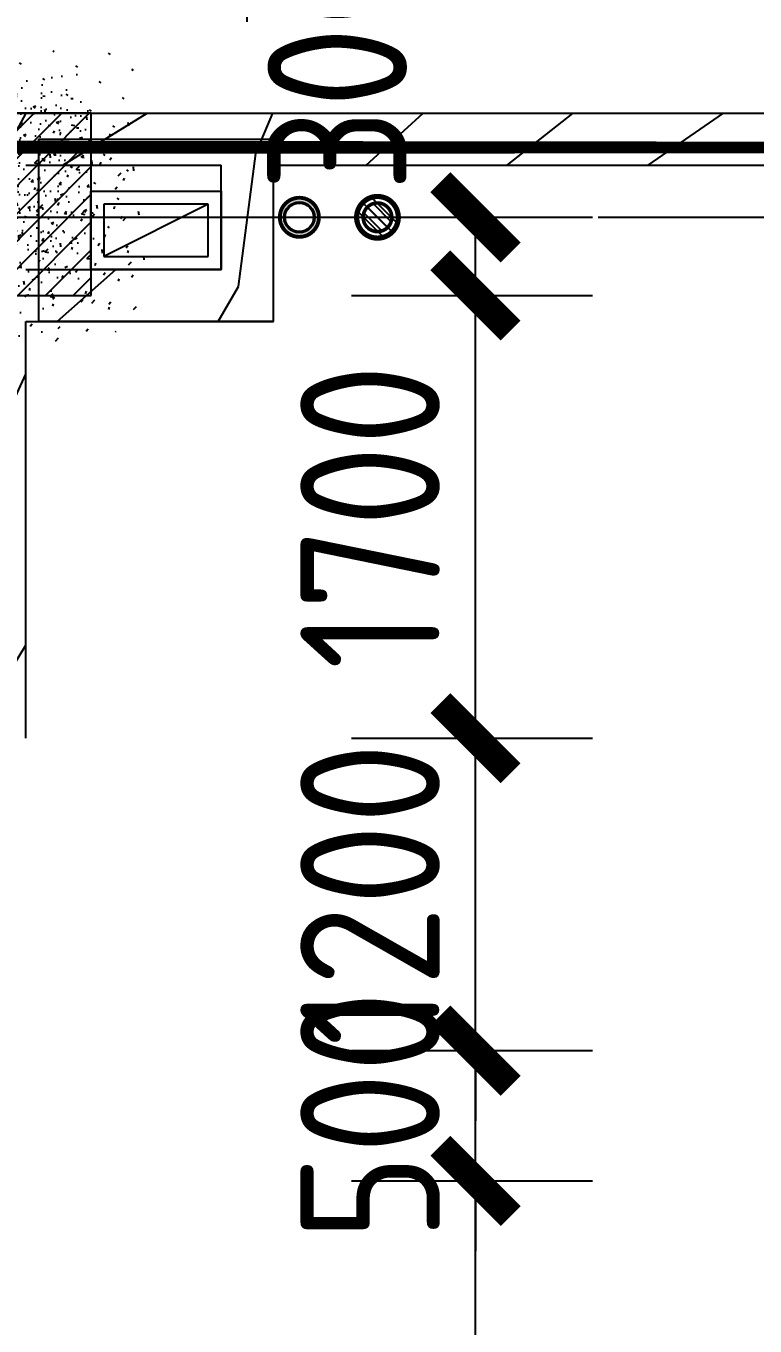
# Model space of a CAD drawing. Header units: inches. Extents: x 0 to 1813292486, y 0 to 3473589894.
# Drawn here: x 600607586 to 600610386, y 3473208161 to 3473213153 of the extents above; entities that cross this region are included whole.
import ezdxf
from ezdxf.enums import TextEntityAlignment as Align
from ezdxf.xclip import XClip

# ---------------------------------------------------------------- set-up
doc = ezdxf.new("R2010")
doc.units = ezdxf.units.IN
doc.header["$LTSCALE"] = 1000
doc.header["$MEASUREMENT"] = 0
doc.header["$XCLIPFRAME"] = 2
for name, pattern in [('AX-MALL-GIRD-200$0$DOTE', [2.4200000000000004, 2, -0.2, 0.02, -0.2]), ('AX-MALL-WALL-P02-QT$0$DOTE', [2.4200000000000004, 2, -0.2, 0.02, -0.2]), ('PX-MALL-P02-LG$0$CONTINOUS', [0])]:
    doc.linetypes.add(name, pattern=pattern)
for name, color, linetype in [('A-Anno-Note', 241, 'Continuous'), ('AX-MALL-DIM-P02$0$A-Anno-Dims', 3, 'Continuous'), ('AX-MALL-DIM-P02$0$A-Detl-Thin', 131, 'Continuous'), ('AX-MALL-GIRD-200$0$A-Grid', 222, 'AX-MALL-GIRD-200$0$DOTE'), ('AX-MALL-P02-200$0$A-Anno-Note', 241, 'Continuous'), ('AX-MALL-WALL-P02$0$A-Anno-Note', 241, 'Continuous'), ('AX-MALL-WALL-P02-QT$0$_T_S__T_ELEV_A-STRS', 7, 'Continuous'), ('AX-MALL-WALL-P02-QT$0$A-Detl-Patt', 8, 'Continuous'), ('AX-MALL-WALL-P02-QT$0$A-Detl-Thin', 131, 'Continuous'), ('AX-MALL-WALL-P02-QT$0$A-Wall', 2, 'Continuous'), ('AX-MALL-WALL-P02-QT$0$A-Wall-Patt', 13, 'Continuous'), ('AX-MALL-WALL-P02-QT$0$A-Wind', 4, 'Continuous'), ('AX-MALL-ZTKD-P02$0$A-Anno-Note', 241, 'Continuous'), ('MX-MALL-P02-LG$0$M-VT-DUCT-FLG', 40, 'Continuous'), ('MX-MALL-P02-LG$0$M-VT-DUCT-KED', 170, 'Continuous'), ('MX-MALL-P02-LG$0$M-VT-DUCT-SAD', 90, 'Continuous'), ('PX-MALL-P02-LG$0$P-Drain-Fldr', 4, 'Continuous'), ('PX-MALL-P02-LG$0$P-Drain-Fldr-ARCH', 161, 'Continuous'), ('PX-MALL-P02-LG$0$P-Drain-Fldr-W100', 4, 'Continuous'), ('PX-MALL-P02-LG$0$P-Drain-Fldr-W50', 4, 'Continuous'), ('PX-MALL-P02-LG$0$P-Pipe-Risr', 7, 'Continuous'), ('PX-MALL-P02-LG$0$P-Pipe-Risr-Arch', 6, 'Continuous'), ('PX-MALL-P02-LG$0$P-Pipe-Risr-W100', 6, 'Continuous'), ('PX-MALL-P02-LG$0$P-Pipe-Risr-W50', 6, 'Continuous'), ('PX-MALL-P02-LG$0$P-Sewr-Pipe', 123, 'PX-MALL-P02-LG$0$CONTINOUS'), ('SX-MALL-WALL-L-1F~2F$0$S-COLU', 30, 'Continuous'), ('SX-MALL-WALL-L-1F~2F$0$S-PATT-WALL', 83, 'Continuous')]:
    doc.layers.add(name, color=color, linetype=linetype)
doc.layers.add('MX-MALL-P02-LG$0$M-AUX-TO-ARCH', color=1, linetype='Continuous', plot=False)
doc.styles.add('AX-MALL-DIM-P02$0$_TCH_DIM_T3', font='gbenor.shx')
doc.styles.add('PX-MALL-P02-LG$0$jzfz', font='gbenor.shx', dxfattribs={"bigfont": 'gbcbig.shx'})
doc.dimstyles.new('AX-MALL-DIM-P02$0$_TCH_ARCH&&180', dxfattribs={"dimtxt": 535.5, "dimasz": 270, "dimexe": 450, "dimexo": 450, "dimgap": 137.25, "dimtad": 1, "dimdec": 0, "dimzin": 0, "dimdsep": 46, "dimtxsty": 'AX-MALL-DIM-P02$0$_TCH_DIM_T3', "dimblk": 'AX-MALL-DIM-P02$0$_ArchTick', "dimcen": 0.09, "dimclrt": 7, "dimazin": 2, "dimtfac": 1, "dimtdec": 0, "dimtix": 1, "dimtmove": 2, "dimatfit": 3, "dimfxl": 500, "dimtolj": 1, "dimtzin": 0, "dimarcsym": 0})
pattern_1 = [(45, (0, 359.0227), (-353.55353201463, 353.55353201463), [])]

# ---------------------------------------------------------------- blocks, each defined once
blk = doc.blocks.new('AX-MALL-GIRD-200')
at = {"layer": 'AX-MALL-GIRD-200$0$A-Grid'}
blk.add_line((600218521.0220362, 3473133579.090285), (600576417.0261351, 3473000252.327003), dxfattribs=at)
blk = doc.blocks.new('AX-MALL-WALL-P02-QT$0$tj')
at = {"layer": 'AX-MALL-WALL-P02-QT$0$A-Detl-Patt'}
h = blk.add_hatch(dxfattribs=at)
h.set_pattern_fill('STEEL', color=256, scale=100.0000000000001, angle=50.43183869082386)
h.set_pattern_definition([(75.00000000004839, (-14278.19445574284, 156289.8254051208), (-153.3407249234246, 41.08752340989569), []), (75.00000000004839, (-14317.88195610046, 156358.5661673546), (-153.3407249234246, 41.08752340989569), [])])
edge = h.paths.add_edge_path()
edge.add_line((88101.273016572, 47666.64152574539), (87883.93542659283, 47459.84604215622))
edge.add_line((87883.93542659283, 47459.84604215622), (91571.54751467705, 43584.64122533798))
edge.add_arc((262949.389629302, 558937.705083496), 543101.4133620498, 251.6057364187558, 260.0288666978238)
edge.add_arc((172180.8466627672, -2862.146247219684), 27099.9982179492, 64.7128659603706, 96.9316049602786, ccw=False)
edge.add_arc((262948.9730309481, 558936.3205539446), 543099.9677998082, 261.6155114784545, 271.7251478115656)
edge.add_line((279298.9759148359, 16082.51663446426), (279298.9759315252, 16382.65274763107))
edge.add_arc((262948.9742454757, 558936.3204835369), 542799.9676941936, 261.62020364125146, 271.7261014454634, ccw=False)
edge.add_arc((172180.8456921196, -2862.14609140989), 27400.00151046549, 64.80631838577902, 96.83815911678944)
edge.add_arc((262949.394896181, 558937.7037490648), 542801.4137571028, 251.6136389015772, 260.02417327084333, ccw=False)
edge.add_line((91737.26096642017, 43845.69257831573), (88101.273016572, 47666.64152574539))
blk = doc.blocks.new('SX-MALL-WALL-L-1F~2F')
at = {"layer": 'SX-MALL-WALL-L-1F~2F$0$S-PATT-WALL'}
h = blk.add_hatch(dxfattribs=at)
h.set_pattern_fill('钢筋混凝土', color=256, scale=15, pattern_type=2)
h.set_pattern_definition([(24.56816131876918, (600332865.9705791, 3473133934.444394), (-31.18316060756021, 68.21004687377882), []), (29.56816131876925, (600332865.9705791, 3473133934.444394), (97.53445422577846, -46.37920049590846), [11.25, -123.75]), (334.5681613187692, (600332865.9705791, 3473133934.444394), (19.88439775835759, 112.9961142864107), [9, -99]), (80.01956131876923, (600332874.0984503, 3473133930.579461), (117.4189029535321, 66.61682170576017), [9.5610285, -105.1713168]), (25.75236131876919, (600332876.4433641, 3473133962.557038), (141.3476152674957, -79.15081590010527), [16.8749999999995, -185.624999999996]), (76.20376131876925, (600332888.2223278, 3473133955.961129), (182.3878362713222, 87.98253900728311), [14.3415432, -157.75695]), (330.7523613187692, (600332876.4433641, 3473133962.557038), (182.387767611897, 87.98268144025062), [13.49999999999975, -148.499999999996]), (0.5681613187692669, (600332887.8814901, 3473133950.292484), (62.82047321120105, -87.84980446922418), [11.25, -123.75]), (305.5681613187692, (600332887.8814901, 3473133950.292484), (72.17288940056439, 89.18848105901375), [9, -99]), (51.01956131876926, (600332893.1165248, 3473133942.971664), (134.9933625470349, 1.33857134020591), [9.5610285, -105.1713168]), (17.06816131876921, (600332865.9705791, 3473133934.444394), (19.14085714793764, 46.15589493924091), [0.75, -97.8, 0.75, -100.5, 0.75, -99.375]), (347.0681613187692, (600332865.9705791, 3473133934.444394), (57.63084699394109, 41.66442757030211), [0.75, -57.3, 0.75, -95.55, 0.75, -37.875]), (307.0681613187692, (600332834.6249807, 3473133946.121549), (73.85474001336534, -31.12342331039777), [0.75, -37.5, 0.75, -117, 0.75, -155.25]), (297.0681613187692, (600332820.5686585, 3473133951.357941), (87.2164167648191, -16.46683781742514), [0.75, -48.75, 0.75, -77.69999999999999, 0.75, -110.25])])
h.paths.add_polyline_path([(600409349.6986331, 3473062169.668117), (600409594.0636151, 3473062825.62982), (600408938.1019123, 3473063069.994802), (600408693.7369301, 3473062414.033099)])
at = {"layer": 'SX-MALL-WALL-L-1F~2F$0$S-COLU'}
blk.add_lwpolyline([(600409349.6986331, 3473062169.668117), (600409594.0636151, 3473062825.62982), (600408938.1019123, 3473063069.994802), (600408693.7369301, 3473062414.033099)], close=True, dxfattribs=at)
blk = doc.blocks.new('SX-MALL-WALL-L-2F~3F')
ref = blk.add_blockref('SX-MALL-WALL-L-1F~2F', (0, 0))
XClip(ref).set_block_clipping_path([(600349769.7341375, 3473074679.418533), (600357001.7302529, 3473071985.287766), (600356499.8725733, 3473070638.124951), (600359302.5086629, 3473069594.060767), (600362345.1765132, 3473077761.653201), (600381551.4312518, 3473070606.759726), (600391553.7259278, 3473066880.611454), (600387749.827644, 3473056669.608357), (600391632.1759799, 3473055223.319679), (600395635.5522461, 3473065969.791956), (600406982.2408491, 3473061742.817497), (600403058.8006672, 3473051210.921831), (600412723.2437257, 3473047610.6332), (600445093.3740637, 3473134503.466942), (600393055.2444371, 3473153889.197227), (600387463.4997383, 3473138878.984498), (600380158.3525343, 3473141600.366193), (600382830.751978, 3473148774.027779), (600388210.8522022, 3473146769.782572), (600390696.2253517, 3473153441.399696), (600277474.697425, 3473195619.741203), (600273446.9822528, 3473184807.934726), (600257129.111771, 3473190886.82031), (600241575.9633431, 3473149136.690594), (600258197.8999482, 3473142944.531458), (600255239.7303221, 3473135003.762026), (600263182.3271956, 3473132044.911624), (600260741.6763649, 3473125493.34496), (600269350.4970673, 3473122286.306632), (600271511.1407766, 3473128086.235537), (600286270.1853781, 3473122588.058336), (600284109.5416689, 3473116788.129431), (600282580.7823727, 3473112684.400902), (600291840.7574171, 3473109234.788475), (600290827.7957876, 3473106515.642598), (600293360.405141, 3473105572.171298), (600294731.2544166, 3473109252.0137), (600323175.4764534, 3473098655.706329), (600321336.3302773, 3473093718.790065), (600344750.773286, 3473084996.222976), (600341987.4689643, 3473077578.540671), (600344583.6790427, 3473076611.376234), (600346015.5062013, 3473080454.904757), (600351201.5612961, 3473078522.947055)])
blk = doc.blocks.new('SX-MALL-WALL-2F~3F')
blk.add_blockref('SX-MALL-WALL-L-2F~3F', (0, 0))
blk = doc.blocks.new('MX-MALL-P02-LG$0$YHJJ-P02')
at = {"layer": 'MX-MALL-P02-LG$0$M-AUX-TO-ARCH'}
for points in [[(14890.29089045525, -63399.99912261963), (14890.29088878632, -64099.99912548065), (13990.29088807106, -64099.99912405014), (13990.29089009762, -63399.99912452698)], [(14690.29088926315, -63599.99912643433), (14690.29088890553, -63899.99912214279), (14190.29088914394, -63899.99912214279), (14190.29088962078, -63599.9991235733)]]:
    blk.add_lwpolyline(points, close=True, dxfattribs=at)
at = {"layer": 'MX-MALL-P02-LG$0$M-VT-DUCT-FLG'}
blk.add_line((14640.29088999503, -63649.99912503706), (14240.29088996179, -63849.99912497056), dxfattribs=at)
at = {"layer": 'MX-MALL-P02-LG$0$M-VT-DUCT-KED'}
for p, q in [((14640.29088999503, -63649.99912503706), (14240.29088999503, -63649.99912497056)), ((14240.29088999503, -63649.99912497056), (14240.29088996179, -63849.99912497056)), ((14640.29088996179, -63849.99912503706), (14640.29088999503, -63649.99912503706)), ((14240.29088996179, -63849.99912497056), (14640.29088996179, -63849.99912503706))]:
    blk.add_line(p, q, dxfattribs=at)
blk = doc.blocks.new('MX-MALL-P02-LG')
at = {"layer": 'MX-MALL-P02-LG$0$M-VT-DUCT-SAD', "rotation": 339.5681613187875}
blk.add_blockref('MX-MALL-P02-LG$0$YHJJ-P02', (600418393.5374048, 3473127097.242905), dxfattribs=at)
blk = doc.blocks.new('AX-MALL-WALL-P02-QT')
at = {"layer": 'AX-MALL-WALL-P02-QT$0$A-Wall-Patt'}
h = blk.add_hatch(dxfattribs=at)
h.set_pattern_fill('普通砖', color=256, scale=200, style=0)
h.set_pattern_definition(pattern_1)
h.paths.add_polyline_path([(600409219.5370502, 3473062822.867228), (600409289.9730096, 3473062725.485402), (600409992.7891195, 3473062463.665778), (600410109.7707897, 3473062491.229038), (600410156.3165007, 3473062616.174124), (600409266.082761, 3473062947.812314)])
h = blk.add_hatch(dxfattribs=at)
h.set_pattern_fill('普通砖', color=256, scale=200, style=0)
h.set_pattern_definition(pattern_1)
h.paths.add_polyline_path([(600410109.7707897, 3473062491.229038), (600410180.206749, 3473062393.847211), (600413038.3255968, 3473061329.114074), (600413155.3072668, 3473061356.677334), (600413201.8529776, 3473061481.62242), (600410156.3165007, 3473062616.174124)])
h = blk.add_hatch(dxfattribs=at)
h.set_pattern_fill('普通砖', color=256, scale=200, style=0)
h.set_pattern_definition(pattern_1)
h.paths.add_polyline_path([(600409853.1519866, 3473062088.830518), (600409970.7510498, 3473061831.594323), (600410180.206749, 3473062393.847211), (600410109.7707897, 3473062491.229038), (600409992.7891195, 3473062463.665778)])
h = blk.add_hatch(dxfattribs=at)
h.set_pattern_fill('普通砖', color=256, scale=200, style=0)
h.set_pattern_definition(pattern_1)
h.paths.add_polyline_path([(600408397.0236939, 3473060710.43719), (600408521.9687802, 3473060663.891479), (600409080.5173106, 3473062163.232513), (600409052.9540507, 3473062280.214184), (600408928.0089643, 3473062326.759894), (600408369.4604338, 3473060827.41886)])
h = blk.add_hatch(dxfattribs=at)
h.set_pattern_fill('普通砖', color=256, scale=200, style=0)
h.set_pattern_definition(pattern_1)
h.paths.add_polyline_path([(600409052.9540505, 3473062280.214184), (600409080.5173106, 3473062163.232513), (600409970.7510498, 3473061831.594323), (600409853.1519866, 3473062088.830518), (600409150.3358768, 3473062350.650143)])
at = {"layer": 'AX-MALL-WALL-P02-QT$0$_T_S__T_ELEV_A-STRS', "linetype": 'AX-MALL-WALL-P02-QT$0$DOTE', "const_width": 150}
blk.add_lwpolyline([(600342323.0797966, 3473087779.331682), (600442122.9674294, 3473050600.945104), (600441808.7838843, 3473049757.565782), (600449492.9066867, 3473046895.004558), (600449807.0902339, 3473047738.383887), (600449807.0902337, 3473047738.383885), (600451657.2822405, 3473052704.951061), (600496637.5132873, 3473035948.495144)], dxfattribs=at)
at = {"layer": 'AX-MALL-WALL-P02-QT$0$A-Wall'}
for p, q in [((600409266.082761, 3473062947.812314), (600410156.3165007, 3473062616.174124)), ((600409289.9730096, 3473062725.485402), (600409992.7891195, 3473062463.665778)), ((600410156.3165007, 3473062616.174124), (600413201.8529776, 3473061481.62242)), ((600409853.1519866, 3473062088.830518), (600409992.7891195, 3473062463.665778)), ((600409970.7510498, 3473061831.594323), (600410180.206749, 3473062393.847211)), ((600410180.206749, 3473062393.847211), (600413038.3255968, 3473061329.114074)), ((600409150.3358768, 3473062350.650143), (600409853.1519866, 3473062088.830518)), ((600408521.9687802, 3473060663.891479), (600409080.5173106, 3473062163.232513)), ((600409080.5173106, 3473062163.232513), (600409970.7510498, 3473061831.594323))]:
    blk.add_line(p, q, dxfattribs=at)
at = {"layer": 'AX-MALL-WALL-P02-QT$0$A-Detl-Thin'}
for name in ['MX-MALL-P02-LG', 'SX-MALL-WALL-2F~3F']:
    blk.add_blockref(name, (0, 0), dxfattribs=at)
at = {"layer": 'AX-MALL-WALL-P02-QT$0$A-Detl-Thin', "rotation": 339.5681613091762}
blk.add_blockref('AX-MALL-WALL-P02-QT$0$tj', (600144118.6961328, 3473128496.287411), dxfattribs=at)
at = {"layer": 'AX-MALL-WALL-P02-QT$0$A-Wind'}
blk.add_blockref('AX-MALL-GIRD-200', (0, 0), dxfattribs=at)
blk = doc.blocks.new('AX-MALL-WALL-P02')
at = {"layer": 'AX-MALL-WALL-P02$0$A-Anno-Note'}
blk.add_blockref('AX-MALL-WALL-P02-QT', (0, 0), dxfattribs=at)
blk = doc.blocks.new('PX-MALL-P02-LG$0$P-Risr')
at = {"layer": 'PX-MALL-P02-LG$0$P-Pipe-Risr-W50'}
h = blk.add_hatch(color=0, dxfattribs=at)
edge = h.paths.add_edge_path()
edge.add_ellipse((0, 0), major_axis=(47.05795628796547, 47.05795628796547), ratio=0.9999999999999695, start_angle=225.0000000000009, end_angle=405.0000000000009, ccw=False)
edge.add_ellipse((0, 0), major_axis=(47.05795628796764, 47.05795628796764), ratio=0.9999999999998785, start_angle=133.9675974886221, end_angle=225.0000000000035, ccw=False)
edge.add_line((-66.53919663240958, 1.199087783927098), (-54.4367953546693, 1.199087783927098))
edge.add_ellipse((0, 0), major_axis=(-38.50196423560672, 38.50196423560672), ratio=0.9999999999999859, start_angle=43.73814098242129, end_angle=134.9999999999996)
edge.add_ellipse((0, 0), major_axis=(38.50196423561096, 38.50196423561096), ratio=0.9999999999998216, start_angle=225.0000000000051, end_angle=405.0000000000051)
edge.add_ellipse((0, 0), major_axis=(38.50196423560679, 38.50196423560679), ratio=0.9999999999999831, start_angle=45.00000000000048, end_angle=133.7381409824204)
edge.add_line((-54.43679535467527, 1.199087783927098), (-66.53919663241555, 1.199087783927098))
edge.add_ellipse((0, 0), major_axis=(-47.05795628796762, 47.05795628796762), ratio=0.9999999999998742, start_angle=-45.00000000000358, end_angle=43.967597488629224, ccw=False)
at = {"layer": 'PX-MALL-P02-LG$0$P-Pipe-Risr-Arch', "ltscale": 0.7}
blk.add_circle((0, 0), 59.29000000000001, dxfattribs=at)
at = {"layer": 'PX-MALL-P02-LG$0$P-Pipe-Risr-W100', "color": 0, "const_width": 15}
blk.add_lwpolyline([(-75, 0, 1), (75, 0, 1)], format="xyb", close=True, dxfattribs=at)
at = {"layer": 'PX-MALL-P02-LG$0$P-Pipe-Risr-W50'}
blk.add_circle((0, 0), 54.45000000000001, dxfattribs=at)
at = {"layer": 'PX-MALL-P02-LG$0$P-Pipe-Risr', "style": 'PX-MALL-P02-LG$0$jzfz', "width": 0.6, "flags": 1}
for tag, p in [('SYS-MARK', (0.3310501334344735, -45.65933377496549)), ('RANGE', (0.3337570973526454, -45.67887874227017))]:
    blk.add_attdef(tag, text='', height=0.015625, dxfattribs=at).set_placement(p, align=Align.MIDDLE)
blk = doc.blocks.new('PX-MALL-P02-LG$0$A$C5A9C1854')
at = {"layer": 'PX-MALL-P02-LG$0$P-Drain-Fldr-W50', "ltscale": 0.7}
for p, q in [((52.36634142632829, -16.81565596791916), (-16.81565596786095, 52.36634142627008)), ((16.81565596797736, -52.36634142627008), (-52.36634142621187, 16.81565596791916)), ((38.89087296527578, -38.89087296521757), (-38.89087296527578, 38.89087296521757))]:
    blk.add_line(p, q, dxfattribs=at)
at = {"layer": 'PX-MALL-P02-LG$0$P-Drain-Fldr-W50', "ltscale": 0.7, "const_width": 13.75}
blk.add_lwpolyline([(-54.99999999994179, 0, 1), (55.00000000005821, 0, 1)], format="xyb", close=True, dxfattribs=at)
blk = doc.blocks.new('PX-MALL-P02-LG$0$A$C7D2520B3')
at = {"layer": 'PX-MALL-P02-LG$0$P-Drain-Fldr', "ltscale": 0.7}
for p, q in [((58.33630944791366, -58.33630944788456), (-58.33630944791366, 58.33630944788456)), ((78.54951213949244, -25.22348395187873), (-25.22348395179142, 78.54951213940512)), ((25.22348395196605, -78.54951213940512), (-78.54951213931781, 25.22348395187873))]:
    blk.add_line(p, q, dxfattribs=at)
at = {"layer": 'PX-MALL-P02-LG$0$P-Drain-Fldr', "ltscale": 0.7, "const_width": 20}
blk.add_lwpolyline([(5.820766091346741e-11, -80, 1), (5.820766091346741e-11, 80, 1)], format="xyb", close=True, dxfattribs=at)
blk = doc.blocks.new('PX-MALL-P02-LG$0$A$C2257314B')
at = {"layer": 'PX-MALL-P02-LG$0$P-Drain-Fldr-ARCH', "ltscale": 0.7}
for p, q in [((52.36634142632829, -16.81565596791916), (-16.81565596786095, 52.36634142627008)), ((16.81565596797736, -52.36634142627008), (-52.36634142621187, 16.81565596791916)), ((38.89087296527578, -38.89087296521757), (-38.89087296527578, 38.89087296521757))]:
    blk.add_line(p, q, dxfattribs=at)
for start, end in [(0, 180), (180, 0)]:
    blk.add_arc((5.820766091346741e-11, -1.77635683940025e-15), 55, start, end, dxfattribs=at)
blk = doc.blocks.new('PX-MALL-P02-LG$0$P-Drain-Fldr')
blk.add_blockref('PX-MALL-P02-LG$0$A$C2257314B', (0, 0))
at = {"layer": 'PX-MALL-P02-LG$0$P-Drain-Fldr-W100'}
blk.add_blockref('PX-MALL-P02-LG$0$A$C7D2520B3', (0, 0), dxfattribs=at)
at = {"layer": 'PX-MALL-P02-LG$0$P-Drain-Fldr-W50'}
blk.add_blockref('PX-MALL-P02-LG$0$A$C5A9C1854', (0, 0), dxfattribs=at)
blk = doc.blocks.new('PX-MALL-P02-LG')
at = {"layer": 'PX-MALL-P02-LG$0$P-Drain-Fldr', "rotation": 339.5681606001273}
blk.add_blockref('PX-MALL-P02-LG$0$P-Drain-Fldr', (600410485.2233919, 3473062066.792318), dxfattribs=at)
at = {"layer": 'PX-MALL-P02-LG$0$P-Sewr-Pipe', "ltscale": 0.7, "rotation": 249.5681606001271}
blk.add_blockref('PX-MALL-P02-LG$0$P-Risr', (600410204.0969948, 3473062171.520295), dxfattribs=at)
blk = doc.blocks.new('AX-MALL-ZTKD-P02')
at = {"layer": 'AX-MALL-ZTKD-P02$0$A-Anno-Note'}
blk.add_blockref('AX-MALL-GIRD-200', (0, 0), dxfattribs=at)
blk = doc.blocks.new('AX-MALL-DIM-P02$0$_ArchTick')
at = {"color": 0, "linetype": 'ByBlock', "const_width": 0.4}
blk.add_lwpolyline([(-0.5, -0.5), (0.5, 0.5)], dxfattribs=at)
blk = doc.blocks.new('*D773')
at = {"layer": 'AX-MALL-DIM-P02$0$A-Anno-Dims', "color": 0, "lineweight": -2, "transparency": 16777216}
for p, q in [((600406483.2919979, 3473064357.980949), (600406755.3684468, 3473065088.329992)), ((600406598.2766728, 3473064666.640326), (600409503.3865024, 3473063584.401671)), ((600409388.4018275, 3473063275.742294), (600409660.4782764, 3473064006.091337))]:
    blk.add_line(p, q, dxfattribs=at)
at = {"layer": 'AX-MALL-DIM-P02$0$A-Anno-Dims', "color": 0, "lineweight": -2, "transparency": 16777216, "xscale": 270, "yscale": 270, "zscale": 270}
for p, rotation in [((600406598.2766728, 3473064666.640326), 159.568161329175), ((600409503.3865024, 3473063584.401671), 339.568161329175)]:
    blk.add_blockref('AX-MALL-DIM-P02$0$_ArchTick', p, dxfattribs=dict(at, rotation=rotation))
at = {"layer": 'AX-MALL-DIM-P02$0$A-Anno-Dims', "color": 7, "transparency": 16777216, "insert": (600408192.2141842, 3473064505.041698), "char_height": 535.5, "attachment_point": 5, "rotation": 339.568161329175, "style": 'AX-MALL-DIM-P02$0$_TCH_DIM_T3'}
blk.add_mtext('\\A1;3100', dxfattribs=at)
blk = doc.blocks.new('*D774')
at = {"layer": 'AX-MALL-DIM-P02$0$A-Anno-Dims', "color": 0, "lineweight": -2, "transparency": 16777216}
for p, q in [((600409388.4018273, 3473063275.742294), (600409660.4782763, 3473064006.091338)), ((600410278.498994, 3473062944.154982), (600410550.5754429, 3473063674.504025)), ((600409503.3865023, 3473063584.401671), (600410393.4836689, 3473063252.814359))]:
    blk.add_line(p, q, dxfattribs=at)
at = {"layer": 'AX-MALL-DIM-P02$0$A-Anno-Dims', "color": 0, "lineweight": -2, "transparency": 16777216, "xscale": 270, "yscale": 270, "zscale": 270}
for p, rotation in [((600409503.3865023, 3473063584.401671), 159.568161333025), ((600410393.4836689, 3473063252.814359), 339.568161333025)]:
    blk.add_blockref('AX-MALL-DIM-P02$0$_ArchTick', p, dxfattribs=dict(at, rotation=rotation))
at = {"layer": 'AX-MALL-DIM-P02$0$A-Anno-Dims', "color": 7, "transparency": 16777216, "insert": (600410218.769499, 3473064215.895012), "char_height": 535.5, "attachment_point": 5, "rotation": 339.56816133302505, "style": 'AX-MALL-DIM-P02$0$_TCH_DIM_T3'}
blk.add_mtext('\\A1;950', dxfattribs=at)
blk = doc.blocks.new('*D775')
at = {"layer": 'AX-MALL-DIM-P02$0$A-Anno-Dims', "color": 0, "lineweight": -2, "transparency": 16777216}
for p, q in [((600410278.4989939, 3473062944.154982), (600410550.5754428, 3473063674.504025)), ((600410393.4836688, 3473063252.814359), (600413439.0201458, 3473062118.262658)), ((600413324.0354711, 3473061809.603281), (600413596.1119198, 3473062539.952323))]:
    blk.add_line(p, q, dxfattribs=at)
at = {"layer": 'AX-MALL-DIM-P02$0$A-Anno-Dims', "color": 0, "lineweight": -2, "transparency": 16777216, "xscale": 270, "yscale": 270, "zscale": 270}
for p, rotation in [((600410393.4836688, 3473063252.814359), 159.5681613331885), ((600413439.0201458, 3473062118.262658), 339.5681613331885)]:
    blk.add_blockref('AX-MALL-DIM-P02$0$_ArchTick', p, dxfattribs=dict(at, rotation=rotation))
at = {"layer": 'AX-MALL-DIM-P02$0$A-Anno-Dims', "color": 7, "transparency": 16777216, "insert": (600412057.6345041, 3473063065.059208), "char_height": 535.5, "attachment_point": 5, "rotation": 339.56816133318847, "style": 'AX-MALL-DIM-P02$0$_TCH_DIM_T3'}
blk.add_mtext('\\A1;3250', dxfattribs=at)
blk = doc.blocks.new('*D781')
at = {"layer": 'AX-MALL-DIM-P02$0$A-Anno-Dims', "color": 0, "lineweight": -2, "transparency": 16777216}
for p, q in [((600409099.8711478, 3473058634.475588), (600409968.0490788, 3473058311.053834)), ((600409162.3572912, 3473057437.34863), (600409546.3594129, 3473058468.145608)), ((600408715.8690262, 3473057603.67861), (600409584.0469571, 3473057280.256855))]:
    blk.add_line(p, q, dxfattribs=at)
at = {"layer": 'AX-MALL-DIM-P02$0$A-Anno-Dims', "color": 0, "lineweight": -2, "transparency": 16777216, "xscale": 270, "yscale": 270, "zscale": 270}
for p, rotation in [((600409546.3594129, 3473058468.145608), 69.56816128508206), ((600409162.3572912, 3473057437.34863), 249.568161285082)]:
    blk.add_blockref('AX-MALL-DIM-P02$0$_ArchTick', p, dxfattribs=dict(at, rotation=rotation))
at = {"layer": 'AX-MALL-DIM-P02$0$A-Anno-Dims', "color": 7, "transparency": 16777216, "insert": (600408427.7119977, 3473056986.387218), "char_height": 535.5, "attachment_point": 5, "rotation": 69.56816128508207, "style": 'AX-MALL-DIM-P02$0$_TCH_DIM_T3'}
blk.add_mtext('\\A1;1100', dxfattribs=at)
blk = doc.blocks.new('*D782')
at = {"layer": 'AX-MALL-DIM-P02$0$A-Anno-Dims', "color": 0, "lineweight": -2, "transparency": 16777216}
for p, q in [((600409720.9058217, 3473058936.689663), (600409815.1608864, 3473059189.703463)), ((600409274.4175564, 3473059103.019643), (600410142.5954877, 3473058779.597888)), ((600409546.3594128, 3473058468.145609), (600409720.9058217, 3473058936.689663)), ((600409099.8711476, 3473058634.475589), (600409968.0490788, 3473058311.053834)), ((600409546.3594128, 3473058468.145609), (600409452.1043483, 3473058215.131809))]:
    blk.add_line(p, q, dxfattribs=at)
at = {"layer": 'AX-MALL-DIM-P02$0$A-Anno-Dims', "color": 0, "lineweight": -2, "transparency": 16777216, "xscale": 270, "yscale": 270, "zscale": 270}
for p, rotation in [((600409720.9058217, 3473058936.689663), 249.5681612874886), ((600409546.3594128, 3473058468.145609), 69.56816128748859)]:
    blk.add_blockref('AX-MALL-DIM-P02$0$_ArchTick', p, dxfattribs=dict(at, rotation=rotation))
at = {"layer": 'AX-MALL-DIM-P02$0$A-Anno-Dims', "color": 7, "transparency": 16777216, "insert": (600409254.1119181, 3473058843.800232), "char_height": 535.5, "attachment_point": 5, "rotation": 69.56816128748856, "style": 'AX-MALL-DIM-P02$0$_TCH_DIM_T3'}
blk.add_mtext('\\A1;500', dxfattribs=at)
blk = doc.blocks.new('*D783')
at = {"layer": 'AX-MALL-DIM-P02$0$A-Anno-Dims', "color": 0, "lineweight": -2, "transparency": 16777216}
for p, q in [((600410139.8172277, 3473060061.195458), (600410234.0722924, 3473060314.209258)), ((600409693.3289626, 3473060227.525439), (600410561.5068938, 3473059904.103684)), ((600409720.9058217, 3473058936.689662), (600410139.8172277, 3473060061.195458)), ((600409274.4175564, 3473059103.019642), (600410142.5954877, 3473058779.597888)), ((600409720.9058217, 3473058936.689662), (600409626.650757, 3473058683.675862))]:
    blk.add_line(p, q, dxfattribs=at)
at = {"layer": 'AX-MALL-DIM-P02$0$A-Anno-Dims', "color": 0, "lineweight": -2, "transparency": 16777216, "xscale": 270, "yscale": 270, "zscale": 270}
for p, rotation in [((600410139.8172277, 3473060061.195458), 249.5681612861553), ((600409720.9058217, 3473058936.689662), 69.56816128615527)]:
    blk.add_blockref('AX-MALL-DIM-P02$0$_ArchTick', p, dxfattribs=dict(at, rotation=rotation))
at = {"layer": 'AX-MALL-DIM-P02$0$A-Anno-Dims', "color": 7, "transparency": 16777216, "insert": (600409550.8408251, 3473059640.325157), "char_height": 535.5, "attachment_point": 5, "rotation": 69.56816128615532, "style": 'AX-MALL-DIM-P02$0$_TCH_DIM_T3'}
blk.add_mtext('\\A1;1200', dxfattribs=at)
blk = doc.blocks.new('*D784')
at = {"layer": 'AX-MALL-DIM-P02$0$A-Anno-Dims', "color": 0, "lineweight": -2, "transparency": 16777216}
for p, q in [((600410286.7867768, 3473061820.575287), (600411154.9647081, 3473061497.153533)), ((600410139.8172277, 3473060061.195458), (600410733.2750422, 3473061654.245307)), ((600409693.3289622, 3473060227.525438), (600410561.5068936, 3473059904.103683))]:
    blk.add_line(p, q, dxfattribs=at)
at = {"layer": 'AX-MALL-DIM-P02$0$A-Anno-Dims', "color": 0, "lineweight": -2, "transparency": 16777216, "xscale": 270, "yscale": 270, "zscale": 270}
for p, rotation in [((600410733.2750422, 3473061654.245307), 69.56816128669628), ((600410139.8172277, 3473060061.195458), 249.5681612866963)]:
    blk.add_blockref('AX-MALL-DIM-P02$0$_ArchTick', p, dxfattribs=dict(at, rotation=rotation))
at = {"layer": 'AX-MALL-DIM-P02$0$A-Anno-Dims', "color": 7, "transparency": 16777216, "insert": (600410057.0254353, 3473060999.102979), "char_height": 535.5, "attachment_point": 5, "rotation": 69.56816128669627, "style": 'AX-MALL-DIM-P02$0$_TCH_DIM_T3'}
blk.add_mtext('\\A1;1700', dxfattribs=at)
blk = doc.blocks.new('*D785')
at = {"layer": 'AX-MALL-DIM-P02$0$A-Anno-Dims', "color": 0, "lineweight": -2, "transparency": 16777216}
for p, q in [((600410391.5146265, 3473062101.701732), (600411259.6925577, 3473061778.279977)), ((600410733.2750417, 3473061654.245307), (600410838.0028917, 3473061935.371752)), ((600410286.7867765, 3473061820.575287), (600411154.9647077, 3473061497.153533))]:
    blk.add_line(p, q, dxfattribs=at)
at = {"layer": 'AX-MALL-DIM-P02$0$A-Anno-Dims', "color": 0, "lineweight": -2, "transparency": 16777216, "xscale": 270, "yscale": 270, "zscale": 270}
for p, rotation in [((600410838.0028917, 3473061935.371752), 69.56816129045623), ((600410733.2750417, 3473061654.245307), 249.5681612904562)]:
    blk.add_blockref('AX-MALL-DIM-P02$0$_ArchTick', p, dxfattribs=dict(at, rotation=rotation))
at = {"layer": 'AX-MALL-DIM-P02$0$A-Anno-Dims', "color": 7, "transparency": 16777216, "insert": (600410540.0727315, 3473062656.707612), "char_height": 535.5, "attachment_point": 5, "rotation": 69.56816129045623, "style": 'AX-MALL-DIM-P02$0$_TCH_DIM_T3'}
blk.add_mtext('\\A1;300', dxfattribs=at)
blk = doc.blocks.new('AX-MALL-DIM-P02')
at = {"layer": 'AX-MALL-DIM-P02$0$A-Detl-Thin'}
blk.add_blockref('AX-MALL-ZTKD-P02', (-2.384185791015625e-06, 9.5367431640625e-07), dxfattribs=at)
at = {"layer": 'AX-MALL-DIM-P02$0$A-Anno-Dims'}
for p1, p2, distance, picture, middle in [((600406326.2002237, 3473063936.291283), (600409231.3100532, 3473062854.052628), 779.3813691891534, '*D773', (600408192.2141842, 3473064505.041698)), ((600410121.4072198, 3473062522.465316), (600413166.9436969, 3473061387.913614), 779.3813704464386, '*D775', (600412057.6345041, 3473063065.059208)), ((600409271.6392964, 3473060384.617213), (600409865.0971106, 3473061977.667062), -926.4634651875818, '*D784', (600410057.0254353, 3473060999.102979)), ((600408852.7278905, 3473059260.111417), (600409271.6392964, 3473060384.617213), -926.4634649641628, '*D783', (600409550.8408251, 3473059640.325157)), ((600408678.1814815, 3473058791.567363), (600408852.7278905, 3473059260.111417), -926.4634645195322, '*D782', (600409254.1119181, 3473058843.800232))]:
    dim = blk.add_aligned_dim(p1=p1, p2=p2, distance=distance, dimstyle='AX-MALL-DIM-P02$0$_TCH_ARCH&&180', dxfattribs=at)
    dim.commit()
    dim.dimension.update_dxf_attribs({"geometry": picture, "text_midpoint": middle})
for base, p1, p2, angle, picture, middle in [((600410393.4836689, 3473063252.814359), (600409231.3100533, 3473062854.052628), (600410121.4072198, 3473062522.465316), 339.56816133302505, '*D774', (600410218.769499, 3473064215.895012)), ((600410838.0028917, 3473061935.371752), (600409865.0971106, 3473061977.667062), (600409969.8249607, 3473062258.793507), 69.56816129045623, '*D785', (600410540.0727315, 3473062656.707612)), ((600409546.3594129, 3473058468.145608), (600408294.1793599, 3473057760.770384), (600408678.1814816, 3473058791.567363), 69.5681612937525, '*D781', (600408427.7119977, 3473056986.387218))]:
    dim = blk.add_linear_dim(base=base, p1=p1, p2=p2, angle=angle, dimstyle='AX-MALL-DIM-P02$0$_TCH_ARCH&&180', dxfattribs=at)
    dim.commit()
    dim.dimension.update_dxf_attribs({"geometry": picture, "text_midpoint": middle, "dimtype": 129})
blk = doc.blocks.new('AX-MALL-P02-200')
at = {"layer": 'AX-MALL-P02-200$0$A-Anno-Note'}
blk.add_blockref('AX-MALL-WALL-P02', (0, 0), dxfattribs=at)
for name in ['AX-MALL-DIM-P02', 'PX-MALL-P02-LG']:
    blk.add_blockref(name, (0, 0), dxfattribs=at)

msp = doc.modelspace()

# ---------------------------------------------------------------- block references
at = {"layer": 'A-Anno-Note', "rotation": 20.43183869077545}
msp.add_blockref('AX-MALL-P02-200', (1250392458.527329, 9048125.682563305), dxfattribs=at)

doc.saveas('drawing.dxf')
